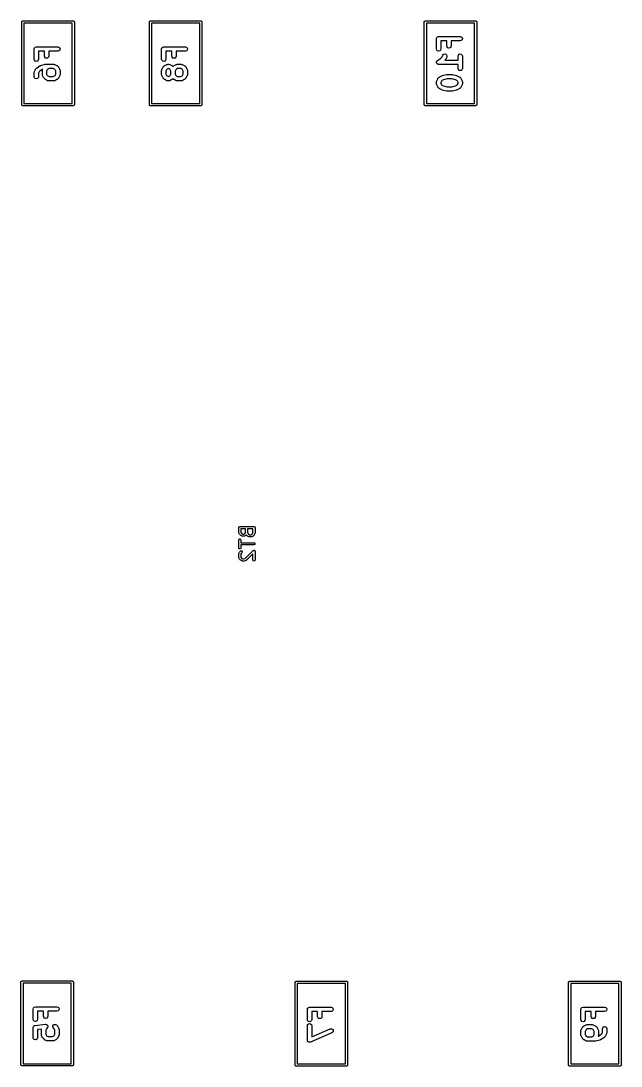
# Model space of a CAD drawing. Extents: x 0.55 to 3.98, y 0.07 to 2.99.
# Drawn here: x 0.545 to 2.213, y 0.082 to 2.988 of the extents above; entities that cross this region are included whole.
import ezdxf

# ---------------------------------------------------------------- set-up
doc = ezdxf.new("R2010")
doc.units = 0
doc.header["$MEASUREMENT"] = 0
doc.layers.add('BLACK', color=7, linetype='CONTINUOUS')

msp = doc.modelspace()

# ---------------------------------------------------------------- linework, layer by layer
at = {"layer": 'BLACK', "linetype": 'CONTINUOUS'}
for p, q in [((0.547756, 2.985), (0.547824, 2.98538)), ((0.547756, 2.755), (0.547756, 2.985)), ((0.547801, 2.98551), (0.547866, 2.98563)), ((0.547824, 2.98538), (0.547801, 2.98551)), ((0.547866, 2.98563), (0.547934, 2.98601)), ((0.547934, 2.98601), (0.548427, 2.9866)), ((0.548427, 2.9866), (0.548811, 2.98726)), ((0.548811, 2.98726), (0.549061, 2.98735)), ((0.549061, 2.98735), (0.549232, 2.98756)), ((0.549232, 2.98756), (0.549988, 2.98769)), ((0.549988, 2.98769), (0.550709, 2.98795)), ((0.550709, 2.98795), (0.690709, 2.98795)), ((0.553661, 2.98205), (0.553661, 2.75795)), ((0.687756, 2.98205), (0.553661, 2.98205)), ((0.687756, 2.75795), (0.687756, 2.98205)), ((0.690709, 2.98795), (0.691092, 2.98789)), ((0.691092, 2.98789), (0.691221, 2.98791)), ((0.691221, 2.98791), (0.691335, 2.98784)), ((0.691335, 2.98784), (0.691719, 2.98777)), ((0.691719, 2.98777), (0.692306, 2.98728)), ((0.692306, 2.98728), (0.692971, 2.9869)), ((0.692971, 2.9869), (0.693062, 2.98665)), ((0.693062, 2.98665), (0.693266, 2.98648)), ((0.693266, 2.98648), (0.693399, 2.98572)), ((0.693399, 2.98572), (0.693661, 2.985)), ((0.693661, 2.985), (0.693661, 2.755)), ((0.902087, 2.985), (0.902154, 2.98538)), ((0.902087, 2.755), (0.902087, 2.985)), ((0.902131, 2.98551), (0.902197, 2.98563)), ((0.902154, 2.98538), (0.902131, 2.98551)), ((0.902197, 2.98563), (0.902265, 2.98601)), ((0.902265, 2.98601), (0.902758, 2.9866)), ((0.902758, 2.9866), (0.903141, 2.98726)), ((0.903141, 2.98726), (0.903392, 2.98735)), ((0.903392, 2.98735), (0.903563, 2.98756)), ((0.903563, 2.98756), (0.904319, 2.98769)), ((0.904319, 2.98769), (0.905039, 2.98795)), ((0.905039, 2.98795), (1.04504, 2.98795)), ((0.907992, 2.98205), (0.907992, 2.75795)), ((1.04209, 2.98205), (0.907992, 2.98205)), ((1.04209, 2.75795), (1.04209, 2.98205)), ((1.04504, 2.98795), (1.04542, 2.98789)), ((1.04542, 2.98789), (1.04555, 2.98791)), ((1.04555, 2.98791), (1.04567, 2.98784)), ((1.04567, 2.98784), (1.04605, 2.98777)), ((1.04605, 2.98777), (1.04664, 2.98728)), ((1.04664, 2.98728), (1.0473, 2.9869)), ((1.0473, 2.9869), (1.04739, 2.98665)), ((1.04739, 2.98665), (1.0476, 2.98648)), ((1.0476, 2.98648), (1.04773, 2.98572)), ((1.04773, 2.98572), (1.04799, 2.985)), ((1.04799, 2.985), (1.04799, 2.755)), ((1.66587, 2.985), (1.66593, 2.98538)), ((1.66587, 2.755), (1.66587, 2.985)), ((1.66591, 2.98551), (1.66598, 2.98563)), ((1.66593, 2.98538), (1.66591, 2.98551)), ((1.66598, 2.98563), (1.66604, 2.98601)), ((1.66604, 2.98601), (1.66654, 2.9866)), ((1.66654, 2.9866), (1.66692, 2.98726)), ((1.66692, 2.98726), (1.66717, 2.98735)), ((1.66717, 2.98735), (1.66734, 2.98756)), ((1.66734, 2.98756), (1.6681, 2.98769)), ((1.6681, 2.98769), (1.66882, 2.98795)), ((1.66882, 2.98795), (1.80882, 2.98795)), ((1.67177, 2.98205), (1.67177, 2.75795)), ((1.80587, 2.98205), (1.67177, 2.98205)), ((1.80587, 2.75795), (1.80587, 2.98205)), ((1.80882, 2.98795), (1.8092, 2.98789)), ((1.8092, 2.98789), (1.80933, 2.98791)), ((1.80933, 2.98791), (1.80945, 2.98784)), ((1.80945, 2.98784), (1.80983, 2.98777)), ((1.80983, 2.98777), (1.81042, 2.98728)), ((1.81042, 2.98728), (1.81108, 2.9869)), ((1.81108, 2.9869), (1.81117, 2.98665)), ((1.81117, 2.98665), (1.81138, 2.98648)), ((1.81138, 2.98648), (1.81151, 2.98572)), ((1.81151, 2.98572), (1.81177, 2.985)), ((1.81177, 2.985), (1.81177, 2.755)), ((1.69996, 2.93857), (1.70077, 2.94157)), ((1.69996, 2.91), (1.69996, 2.93857)), ((1.70077, 2.94157), (1.70296, 2.94377)), ((1.70296, 2.94377), (1.70596, 2.94457)), ((1.70596, 2.94457), (1.76596, 2.94457)), ((1.76596, 2.94457), (1.76896, 2.94377)), ((1.76896, 2.94377), (1.77116, 2.94157)), ((1.77116, 2.93557), (1.76896, 2.93338)), ((1.77116, 2.94157), (1.77196, 2.93857)), ((1.77196, 2.93857), (1.77116, 2.93557)), ((0.581851, 2.91), (0.582655, 2.913)), ((0.581851, 2.88143), (0.581851, 2.91)), ((0.582655, 2.913), (0.584851, 2.9152)), ((0.584851, 2.9152), (0.587851, 2.916)), ((0.587851, 2.916), (0.647851, 2.916)), ((0.647851, 2.916), (0.650851, 2.9152)), ((0.650851, 2.9152), (0.653048, 2.913)), ((0.653048, 2.907), (0.650851, 2.9048)), ((0.653048, 2.913), (0.653851, 2.91)), ((0.653851, 2.91), (0.653048, 2.907)), ((0.936182, 2.91), (0.936986, 2.913)), ((0.936182, 2.88143), (0.936182, 2.91)), ((0.936986, 2.913), (0.939182, 2.9152)), ((0.939182, 2.9152), (0.942182, 2.916)), ((0.942182, 2.916), (1.00218, 2.916)), ((1.00218, 2.916), (1.00518, 2.9152)), ((1.00518, 2.9152), (1.00738, 2.913)), ((1.00738, 2.907), (1.00518, 2.9048)), ((1.00738, 2.913), (1.00818, 2.91)), ((1.00818, 2.91), (1.00738, 2.907)), ((1.70077, 2.907), (1.69996, 2.91)), ((1.70296, 2.9048), (1.70077, 2.907)), ((1.71116, 2.907), (1.70896, 2.9048)), ((1.71196, 2.91), (1.71116, 2.907)), ((1.72853, 2.93257), (1.71196, 2.93257)), ((1.71196, 2.93257), (1.71196, 2.91)), ((1.72853, 2.91857), (1.72853, 2.93257)), ((1.72934, 2.91557), (1.72853, 2.91857)), ((1.73153, 2.91338), (1.72934, 2.91557)), ((1.73453, 2.91257), (1.73153, 2.91338)), ((1.73753, 2.91338), (1.73453, 2.91257)), ((1.73973, 2.91557), (1.73753, 2.91338)), ((1.74053, 2.91857), (1.73973, 2.91557)), ((1.76596, 2.93257), (1.74053, 2.93257)), ((1.74053, 2.93257), (1.74053, 2.91857)), ((1.76896, 2.93338), (1.76596, 2.93257)), ((0.582655, 2.87843), (0.581851, 2.88143)), ((0.584851, 2.87623), (0.582655, 2.87843)), ((0.593048, 2.87843), (0.590851, 2.87623)), ((0.593851, 2.88143), (0.593048, 2.87843)), ((0.610423, 2.904), (0.593851, 2.904)), ((0.593851, 2.904), (0.593851, 2.88143)), ((0.610423, 2.89), (0.610423, 2.904)), ((0.611227, 2.887), (0.610423, 2.89)), ((0.613423, 2.8848), (0.611227, 2.887)), ((0.616423, 2.884), (0.613423, 2.8848)), ((0.619423, 2.8848), (0.616423, 2.884)), ((0.621619, 2.887), (0.619423, 2.8848)), ((0.622423, 2.89), (0.621619, 2.887)), ((0.647851, 2.904), (0.622423, 2.904)), ((0.622423, 2.904), (0.622423, 2.89)), ((0.650851, 2.9048), (0.647851, 2.904)), ((0.936986, 2.87843), (0.936182, 2.88143)), ((0.939182, 2.87623), (0.936986, 2.87843)), ((0.947378, 2.87843), (0.945182, 2.87623)), ((0.948182, 2.88143), (0.947378, 2.87843)), ((0.964754, 2.904), (0.948182, 2.904)), ((0.948182, 2.904), (0.948182, 2.88143)), ((0.964754, 2.89), (0.964754, 2.904)), ((0.965557, 2.887), (0.964754, 2.89)), ((0.967754, 2.8848), (0.965557, 2.887)), ((0.970754, 2.884), (0.967754, 2.8848)), ((0.973754, 2.8848), (0.970754, 2.884)), ((0.97595, 2.887), (0.973754, 2.8848)), ((0.976754, 2.89), (0.97595, 2.887)), ((1.00218, 2.904), (0.976754, 2.904)), ((0.976754, 2.904), (0.976754, 2.89)), ((1.00518, 2.9048), (1.00218, 2.904)), ((1.70173, 2.87682), (1.70263, 2.87785)), ((1.70263, 2.87785), (1.71071, 2.88323)), ((1.70596, 2.904), (1.70296, 2.9048)), ((1.70896, 2.9048), (1.70596, 2.904)), ((1.71071, 2.88323), (1.71532, 2.88784)), ((1.71532, 2.88784), (1.71774, 2.89268)), ((1.71774, 2.89268), (1.7198, 2.89501)), ((1.7198, 2.89501), (1.72275, 2.89599)), ((1.72275, 2.89599), (1.72579, 2.89537)), ((1.72449, 2.88004), (1.7233, 2.87886)), ((1.7233, 2.87886), (1.75996, 2.87886)), ((1.72497, 2.88088), (1.72449, 2.88004)), ((1.72561, 2.8816), (1.72497, 2.88088)), ((1.72847, 2.88732), (1.72561, 2.8816)), ((1.72579, 2.89537), (1.72811, 2.89331)), ((1.72811, 2.89331), (1.72909, 2.89036)), ((1.72909, 2.89036), (1.72847, 2.88732)), ((1.75996, 2.89), (1.76077, 2.893)), ((1.75996, 2.87886), (1.75996, 2.89)), ((1.76077, 2.893), (1.76296, 2.8952)), ((1.76296, 2.8952), (1.76596, 2.896)), ((1.76596, 2.896), (1.76896, 2.8952)), ((1.76896, 2.8952), (1.77116, 2.893)), ((1.77116, 2.893), (1.77196, 2.89)), ((1.77196, 2.89), (1.77196, 2.85571)), ((0.582485, 2.84697), (0.585342, 2.85268)), ((0.587851, 2.87543), (0.584851, 2.87623)), ((0.585342, 2.85268), (0.585983, 2.85341)), ((0.585983, 2.85341), (0.586466, 2.85424)), ((0.586466, 2.85424), (0.589323, 2.8571)), ((0.590851, 2.87623), (0.587851, 2.87543)), ((0.589323, 2.8571), (0.589842, 2.8574)), ((0.589842, 2.8574), (0.590238, 2.85785)), ((0.590238, 2.85785), (0.598809, 2.86356)), ((0.597388, 2.84819), (0.59564, 2.84645)), ((0.604601, 2.853), (0.597388, 2.84819)), ((0.598809, 2.86356), (0.599783, 2.86389)), ((0.599783, 2.86389), (0.600682, 2.86439)), ((0.600682, 2.86439), (0.612111, 2.86725)), ((0.605631, 2.85326), (0.604601, 2.853)), ((0.604709, 2.85), (0.605066, 2.85133)), ((0.604709, 2.83857), (0.604709, 2.85)), ((0.605066, 2.85133), (0.605342, 2.85268)), ((0.605342, 2.85268), (0.605631, 2.85326)), ((0.612111, 2.86725), (0.612851, 2.86724)), ((0.612851, 2.86724), (0.613566, 2.86743)), ((0.613566, 2.86743), (0.636423, 2.86743)), ((0.618497, 2.85216), (0.616709, 2.84858)), ((0.616709, 2.84858), (0.616709, 2.83999)), ((0.619977, 2.85364), (0.618497, 2.85216)), ((0.623554, 2.85543), (0.619977, 2.85364)), ((0.635006, 2.85543), (0.623554, 2.85543)), ((0.638583, 2.85364), (0.635006, 2.85543)), ((0.636423, 2.86743), (0.637755, 2.86707)), ((0.637755, 2.86707), (0.639106, 2.8668)), ((0.640063, 2.85216), (0.638583, 2.85364)), ((0.639106, 2.8668), (0.64482, 2.86394)), ((0.641851, 2.84858), (0.640063, 2.85216)), ((0.641851, 2.83999), (0.641851, 2.84858)), ((0.64482, 2.86394), (0.645543, 2.8633)), ((0.645543, 2.8633), (0.64638, 2.86281)), ((0.64638, 2.86281), (0.649237, 2.85996)), ((0.649237, 2.85996), (0.64972, 2.85912)), ((0.64972, 2.85912), (0.650361, 2.8584)), ((0.650361, 2.8584), (0.653218, 2.85268)), ((0.653218, 2.85268), (0.653495, 2.85133)), ((0.653495, 2.85133), (0.653851, 2.85)), ((0.653851, 2.85), (0.653851, 2.83857)), ((0.936182, 2.85), (0.936539, 2.85133)), ((0.936182, 2.83857), (0.936182, 2.85)), ((0.936539, 2.85133), (0.936816, 2.85268)), ((0.936816, 2.85268), (0.939673, 2.8584)), ((0.942182, 2.87543), (0.939182, 2.87623)), ((0.939673, 2.8584), (0.940314, 2.85912)), ((0.940314, 2.85912), (0.940797, 2.85996)), ((0.940797, 2.85996), (0.943654, 2.86281)), ((0.945182, 2.87623), (0.942182, 2.87543)), ((0.943654, 2.86281), (0.944491, 2.8633)), ((0.944491, 2.8633), (0.945213, 2.86394)), ((0.945213, 2.86394), (0.950928, 2.8668)), ((0.949971, 2.85216), (0.948182, 2.84858)), ((0.948182, 2.84858), (0.948182, 2.83999)), ((0.951451, 2.85364), (0.949971, 2.85216)), ((0.950928, 2.8668), (0.952279, 2.86707)), ((0.955027, 2.85543), (0.951451, 2.85364)), ((0.952279, 2.86707), (0.953611, 2.86743)), ((0.953611, 2.86743), (0.956468, 2.86743)), ((0.955051, 2.85543), (0.955027, 2.85543)), ((0.958628, 2.85364), (0.955051, 2.85543)), ((0.956468, 2.86743), (0.9578, 2.86707)), ((0.9578, 2.86707), (0.959151, 2.8668)), ((0.960108, 2.85216), (0.958628, 2.85364)), ((0.959151, 2.8668), (0.964865, 2.86394)), ((0.961896, 2.84858), (0.960108, 2.85216)), ((0.961896, 2.83999), (0.961896, 2.84858)), ((0.964865, 2.86394), (0.965588, 2.8633)), ((0.965588, 2.8633), (0.966425, 2.86281)), ((0.966425, 2.86281), (0.967896, 2.86134)), ((0.967896, 2.86134), (0.969368, 2.86281)), ((0.969368, 2.86281), (0.970205, 2.8633)), ((0.970205, 2.8633), (0.970928, 2.86394)), ((0.970928, 2.86394), (0.976642, 2.8668)), ((0.975685, 2.85216), (0.973896, 2.84858)), ((0.973896, 2.84858), (0.973896, 2.83999)), ((0.977165, 2.85364), (0.975685, 2.85216)), ((0.976642, 2.8668), (0.977993, 2.86707)), ((0.980741, 2.85543), (0.977165, 2.85364)), ((0.977993, 2.86707), (0.979325, 2.86743)), ((0.979325, 2.86743), (0.990754, 2.86743)), ((0.989337, 2.85543), (0.980741, 2.85543)), ((0.992914, 2.85364), (0.989337, 2.85543)), ((0.990754, 2.86743), (0.992086, 2.86707)), ((0.992086, 2.86707), (0.993437, 2.8668)), ((0.994394, 2.85216), (0.992914, 2.85364)), ((0.993437, 2.8668), (0.999151, 2.86394)), ((0.996182, 2.84858), (0.994394, 2.85216)), ((0.996182, 2.83999), (0.996182, 2.84858)), ((0.999151, 2.86394), (0.999874, 2.8633)), ((0.999874, 2.8633), (1.00071, 2.86281)), ((1.00071, 2.86281), (1.00357, 2.85996)), ((1.00357, 2.85996), (1.00405, 2.85912)), ((1.00405, 2.85912), (1.00469, 2.8584)), ((1.00469, 2.8584), (1.00755, 2.85268)), ((1.00755, 2.85268), (1.00783, 2.85133)), ((1.00783, 2.85133), (1.00818, 2.85)), ((1.00818, 2.85), (1.00818, 2.83857)), ((1.69996, 2.87286), (1.70032, 2.87418)), ((1.70001, 2.87267), (1.69996, 2.87286)), ((1.69997, 2.87247), (1.70001, 2.87267)), ((1.70041, 2.87118), (1.69997, 2.87247)), ((1.70032, 2.87418), (1.70058, 2.87552)), ((1.70077, 2.86986), (1.70041, 2.87118)), ((1.70058, 2.87552), (1.70071, 2.87567)), ((1.70071, 2.87567), (1.70077, 2.87586)), ((1.70077, 2.87586), (1.70173, 2.87682)), ((1.70091, 2.86972), (1.70077, 2.86986)), ((1.70097, 2.86953), (1.70091, 2.86972)), ((1.702, 2.86863), (1.70097, 2.86953)), ((1.70296, 2.86766), (1.702, 2.86863)), ((1.70315, 2.86761), (1.70296, 2.86766)), ((1.7033, 2.86748), (1.70315, 2.86761)), ((1.70464, 2.86721), (1.7033, 2.86748)), ((1.70596, 2.86686), (1.70464, 2.86721)), ((1.75996, 2.86686), (1.70596, 2.86686)), ((1.75996, 2.85571), (1.75996, 2.86686)), ((1.76077, 2.85271), (1.75996, 2.85571)), ((1.76296, 2.85052), (1.76077, 2.85271)), ((1.76596, 2.84971), (1.76296, 2.85052)), ((1.76896, 2.85052), (1.76596, 2.84971)), ((1.77116, 2.85271), (1.76896, 2.85052)), ((1.77196, 2.85571), (1.77116, 2.85271)), ((0.581851, 2.84429), (0.582208, 2.84562)), ((0.581851, 2.83286), (0.581851, 2.84429)), ((0.582655, 2.82986), (0.581851, 2.83286)), ((0.582208, 2.84562), (0.582485, 2.84697)), ((0.584851, 2.82766), (0.582655, 2.82986)), ((0.587851, 2.82686), (0.584851, 2.82766)), ((0.590851, 2.82766), (0.587851, 2.82686)), ((0.593048, 2.82986), (0.590851, 2.82766)), ((0.593851, 2.83286), (0.593048, 2.82986)), ((0.59564, 2.84645), (0.593851, 2.84287)), ((0.593851, 2.84287), (0.593851, 2.83286)), ((0.605066, 2.83724), (0.604709, 2.83857)), ((0.605342, 2.83589), (0.605066, 2.83724)), ((0.608199, 2.83017), (0.605342, 2.83589)), ((0.60884, 2.82945), (0.608199, 2.83017)), ((0.609323, 2.82861), (0.60884, 2.82945)), ((0.61218, 2.82576), (0.609323, 2.82861)), ((0.613017, 2.82527), (0.61218, 2.82576)), ((0.61374, 2.82463), (0.613017, 2.82527)), ((0.619454, 2.82178), (0.61374, 2.82463)), ((0.616709, 2.83999), (0.618497, 2.83641)), ((0.618497, 2.83641), (0.619977, 2.83493)), ((0.620805, 2.8215), (0.619454, 2.82178)), ((0.619977, 2.83493), (0.623554, 2.83314)), ((0.622137, 2.82114), (0.620805, 2.8215)), ((0.636423, 2.82114), (0.622137, 2.82114)), ((0.623554, 2.83314), (0.635006, 2.83314)), ((0.635006, 2.83314), (0.638583, 2.83493)), ((0.637755, 2.8215), (0.636423, 2.82114)), ((0.639106, 2.82178), (0.637755, 2.8215)), ((0.638583, 2.83493), (0.640063, 2.83641)), ((0.64482, 2.82463), (0.639106, 2.82178)), ((0.640063, 2.83641), (0.641851, 2.83999)), ((0.645543, 2.82527), (0.64482, 2.82463)), ((0.64638, 2.82576), (0.645543, 2.82527)), ((0.649237, 2.82861), (0.64638, 2.82576)), ((0.64972, 2.82945), (0.649237, 2.82861)), ((0.650361, 2.83017), (0.64972, 2.82945)), ((0.653218, 2.83589), (0.650361, 2.83017)), ((0.653495, 2.83724), (0.653218, 2.83589)), ((0.653851, 2.83857), (0.653495, 2.83724)), ((0.936539, 2.83724), (0.936182, 2.83857)), ((0.936816, 2.83589), (0.936539, 2.83724)), ((0.939673, 2.83017), (0.936816, 2.83589)), ((0.940314, 2.82945), (0.939673, 2.83017)), ((0.940797, 2.82861), (0.940314, 2.82945)), ((0.943654, 2.82576), (0.940797, 2.82861)), ((0.944491, 2.82527), (0.943654, 2.82576)), ((0.945213, 2.82463), (0.944491, 2.82527)), ((0.950928, 2.82178), (0.945213, 2.82463)), ((0.948182, 2.83999), (0.949971, 2.83641)), ((0.949971, 2.83641), (0.951451, 2.83493)), ((0.952279, 2.8215), (0.950928, 2.82178)), ((0.951451, 2.83493), (0.955027, 2.83314)), ((0.953611, 2.82114), (0.952279, 2.8215)), ((0.956468, 2.82114), (0.953611, 2.82114)), ((0.955027, 2.83314), (0.955051, 2.83314)), ((0.955051, 2.83314), (0.958628, 2.83493)), ((0.9578, 2.8215), (0.956468, 2.82114)), ((0.959151, 2.82178), (0.9578, 2.8215)), ((0.958628, 2.83493), (0.960108, 2.83641)), ((0.964865, 2.82463), (0.959151, 2.82178)), ((0.960108, 2.83641), (0.961896, 2.83999)), ((0.965588, 2.82527), (0.964865, 2.82463)), ((0.966425, 2.82576), (0.965588, 2.82527)), ((0.967896, 2.82723), (0.966425, 2.82576)), ((0.969368, 2.82576), (0.967896, 2.82723)), ((0.970205, 2.82527), (0.969368, 2.82576)), ((0.970928, 2.82463), (0.970205, 2.82527)), ((0.976642, 2.82178), (0.970928, 2.82463)), ((0.973896, 2.83999), (0.975685, 2.83641)), ((0.975685, 2.83641), (0.977165, 2.83493)), ((0.977993, 2.8215), (0.976642, 2.82178)), ((0.977165, 2.83493), (0.980741, 2.83314)), ((0.979325, 2.82114), (0.977993, 2.8215)), ((0.990754, 2.82114), (0.979325, 2.82114)), ((0.980741, 2.83314), (0.989337, 2.83314)), ((0.989337, 2.83314), (0.992914, 2.83493)), ((0.992086, 2.8215), (0.990754, 2.82114)), ((0.993437, 2.82178), (0.992086, 2.8215)), ((0.992914, 2.83493), (0.994394, 2.83641)), ((0.999151, 2.82463), (0.993437, 2.82178)), ((0.994394, 2.83641), (0.996182, 2.83999)), ((0.999874, 2.82527), (0.999151, 2.82463)), ((1.00071, 2.82576), (0.999874, 2.82527)), ((1.00357, 2.82861), (1.00071, 2.82576)), ((1.00405, 2.82945), (1.00357, 2.82861)), ((1.00469, 2.83017), (1.00405, 2.82945)), ((1.00755, 2.83589), (1.00469, 2.83017)), ((1.00783, 2.83724), (1.00755, 2.83589)), ((1.00818, 2.83857), (1.00783, 2.83724)), ((1.69996, 2.81857), (1.70032, 2.8199)), ((1.70032, 2.8199), (1.7006, 2.82125)), ((1.7006, 2.82125), (1.70345, 2.82697)), ((1.70345, 2.82697), (1.70409, 2.82769)), ((1.70409, 2.82769), (1.70458, 2.82853)), ((1.70458, 2.82853), (1.70743, 2.83139)), ((1.70743, 2.83139), (1.70827, 2.83187)), ((1.70827, 2.83187), (1.70899, 2.83251)), ((1.70899, 2.83251), (1.71471, 2.83537)), ((1.71375, 2.82073), (1.71196, 2.81716)), ((1.71523, 2.82221), (1.71375, 2.82073)), ((1.71471, 2.83537), (1.71536, 2.8355)), ((1.71948, 2.82434), (1.71523, 2.82221)), ((1.71536, 2.8355), (1.71594, 2.83582)), ((1.71594, 2.83582), (1.72736, 2.83868)), ((1.72956, 2.82686), (1.71948, 2.82434)), ((1.72736, 2.83868), (1.7281, 2.83867)), ((1.7281, 2.83867), (1.72882, 2.83886)), ((1.72882, 2.83886), (1.7431, 2.83886)), ((1.74237, 2.82686), (1.72956, 2.82686)), ((1.75244, 2.82434), (1.74237, 2.82686)), ((1.7431, 2.83886), (1.74382, 2.83867)), ((1.74382, 2.83867), (1.74456, 2.83868)), ((1.74456, 2.83868), (1.75599, 2.83582)), ((1.75669, 2.82221), (1.75244, 2.82434)), ((1.75599, 2.83582), (1.75657, 2.8355)), ((1.75657, 2.8355), (1.75722, 2.83537)), ((1.75817, 2.82073), (1.75669, 2.82221)), ((1.75722, 2.83537), (1.76293, 2.83251)), ((1.75996, 2.81716), (1.75817, 2.82073)), ((1.76293, 2.83251), (1.76365, 2.83187)), ((1.76365, 2.83187), (1.76449, 2.83139)), ((1.76449, 2.83139), (1.76735, 2.82853)), ((1.76735, 2.82853), (1.76783, 2.82769)), ((1.76783, 2.82769), (1.76847, 2.82697)), ((1.76847, 2.82697), (1.77133, 2.82125)), ((1.77133, 2.82125), (1.7716, 2.8199)), ((1.7716, 2.8199), (1.77196, 2.81857)), ((1.69996, 2.81286), (1.69996, 2.81857)), ((1.70032, 2.81153), (1.69996, 2.81286)), ((1.7006, 2.81017), (1.70032, 2.81153)), ((1.70345, 2.80446), (1.7006, 2.81017)), ((1.70409, 2.80374), (1.70345, 2.80446)), ((1.70458, 2.8029), (1.70409, 2.80374)), ((1.70743, 2.80004), (1.70458, 2.8029)), ((1.70827, 2.79956), (1.70743, 2.80004)), ((1.70899, 2.79892), (1.70827, 2.79956)), ((1.71471, 2.79606), (1.70899, 2.79892)), ((1.71196, 2.81716), (1.71196, 2.81427)), ((1.71196, 2.81427), (1.71375, 2.8107)), ((1.71375, 2.8107), (1.71523, 2.80922)), ((1.71536, 2.79593), (1.71471, 2.79606)), ((1.71523, 2.80922), (1.71948, 2.80709)), ((1.71594, 2.79561), (1.71536, 2.79593)), ((1.72736, 2.79275), (1.71594, 2.79561)), ((1.71948, 2.80709), (1.72956, 2.80457)), ((1.7281, 2.79276), (1.72736, 2.79275)), ((1.72882, 2.79257), (1.7281, 2.79276)), ((1.7431, 2.79257), (1.72882, 2.79257)), ((1.72956, 2.80457), (1.74237, 2.80457)), ((1.74237, 2.80457), (1.75244, 2.80709)), ((1.74382, 2.79276), (1.7431, 2.79257)), ((1.74456, 2.79275), (1.74382, 2.79276)), ((1.75599, 2.79561), (1.74456, 2.79275)), ((1.75244, 2.80709), (1.75669, 2.80922)), ((1.75657, 2.79593), (1.75599, 2.79561)), ((1.75722, 2.79606), (1.75657, 2.79593)), ((1.75669, 2.80922), (1.75817, 2.8107)), ((1.76293, 2.79892), (1.75722, 2.79606)), ((1.75817, 2.8107), (1.75996, 2.81427)), ((1.75996, 2.81427), (1.75996, 2.81716)), ((1.76365, 2.79956), (1.76293, 2.79892)), ((1.76449, 2.80004), (1.76365, 2.79956)), ((1.76735, 2.8029), (1.76449, 2.80004)), ((1.76783, 2.80374), (1.76735, 2.8029)), ((1.76847, 2.80446), (1.76783, 2.80374)), ((1.77133, 2.81017), (1.76847, 2.80446)), ((1.7716, 2.81153), (1.77133, 2.81017)), ((1.77196, 2.81286), (1.7716, 2.81153)), ((1.77196, 2.81857), (1.77196, 2.81286)), ((0.548018, 2.75428), (0.547756, 2.755)), ((0.548151, 2.75352), (0.548018, 2.75428)), ((0.548356, 2.75335), (0.548151, 2.75352)), ((0.548447, 2.7531), (0.548356, 2.75335)), ((0.549111, 2.75272), (0.548447, 2.7531)), ((0.549699, 2.75223), (0.549111, 2.75272)), ((0.550082, 2.75216), (0.549699, 2.75223)), ((0.550196, 2.75209), (0.550082, 2.75216)), ((0.550325, 2.75211), (0.550196, 2.75209)), ((0.550709, 2.75205), (0.550325, 2.75211)), ((0.690709, 2.75205), (0.550709, 2.75205)), ((0.553661, 2.75795), (0.687756, 2.75795)), ((0.691429, 2.75231), (0.690709, 2.75205)), ((0.692185, 2.75244), (0.691429, 2.75231)), ((0.692356, 2.75265), (0.692185, 2.75244)), ((0.692607, 2.75274), (0.692356, 2.75265)), ((0.69299, 2.7534), (0.692607, 2.75274)), ((0.693483, 2.75399), (0.69299, 2.7534)), ((0.693551, 2.75437), (0.693483, 2.75399)), ((0.693617, 2.75449), (0.693551, 2.75437)), ((0.693661, 2.755), (0.693594, 2.75462)), ((0.693594, 2.75462), (0.693617, 2.75449)), ((0.902349, 2.75428), (0.902087, 2.755)), ((0.902482, 2.75352), (0.902349, 2.75428)), ((0.902686, 2.75335), (0.902482, 2.75352)), ((0.902777, 2.7531), (0.902686, 2.75335)), ((0.903442, 2.75272), (0.902777, 2.7531)), ((0.904029, 2.75223), (0.903442, 2.75272)), ((0.904413, 2.75216), (0.904029, 2.75223)), ((0.904527, 2.75209), (0.904413, 2.75216)), ((0.904656, 2.75211), (0.904527, 2.75209)), ((0.905039, 2.75205), (0.904656, 2.75211)), ((1.04504, 2.75205), (0.905039, 2.75205)), ((0.907992, 2.75795), (1.04209, 2.75795)), ((1.04576, 2.75231), (1.04504, 2.75205)), ((1.04652, 2.75244), (1.04576, 2.75231)), ((1.04669, 2.75265), (1.04652, 2.75244)), ((1.04694, 2.75274), (1.04669, 2.75265)), ((1.04732, 2.7534), (1.04694, 2.75274)), ((1.04781, 2.75399), (1.04732, 2.7534)), ((1.04788, 2.75437), (1.04781, 2.75399)), ((1.04795, 2.75449), (1.04788, 2.75437)), ((1.04799, 2.755), (1.04792, 2.75462)), ((1.04792, 2.75462), (1.04795, 2.75449)), ((1.66613, 2.75428), (1.66587, 2.755)), ((1.66626, 2.75352), (1.66613, 2.75428)), ((1.66647, 2.75335), (1.66626, 2.75352)), ((1.66656, 2.7531), (1.66647, 2.75335)), ((1.66722, 2.75272), (1.66656, 2.7531)), ((1.66781, 2.75223), (1.66722, 2.75272)), ((1.66819, 2.75216), (1.66781, 2.75223)), ((1.66831, 2.75209), (1.66819, 2.75216)), ((1.66844, 2.75211), (1.66831, 2.75209)), ((1.66882, 2.75205), (1.66844, 2.75211)), ((1.80882, 2.75205), (1.66882, 2.75205)), ((1.67177, 2.75795), (1.80587, 2.75795)), ((1.80954, 2.75231), (1.80882, 2.75205)), ((1.8103, 2.75244), (1.80954, 2.75231)), ((1.81047, 2.75265), (1.8103, 2.75244)), ((1.81072, 2.75274), (1.81047, 2.75265)), ((1.8111, 2.7534), (1.81072, 2.75274)), ((1.81159, 2.75399), (1.8111, 2.7534)), ((1.81166, 2.75437), (1.81159, 2.75399)), ((1.81173, 2.75449), (1.81166, 2.75437)), ((1.81177, 2.755), (1.8117, 2.75462)), ((1.8117, 2.75462), (1.81173, 2.75449)), ((1.15049, 1.57906), (1.15056, 1.57944)), ((1.15049, 1.56593), (1.15049, 1.57906)), ((1.15053, 1.57957), (1.1506, 1.57968)), ((1.15056, 1.57944), (1.15053, 1.57957)), ((1.1506, 1.57968), (1.15067, 1.58007)), ((1.15067, 1.58007), (1.15116, 1.58065)), ((1.15116, 1.58065), (1.15154, 1.58132)), ((1.15154, 1.58132), (1.15179, 1.58141)), ((1.15179, 1.58141), (1.15196, 1.58161)), ((1.15196, 1.58161), (1.15272, 1.58175)), ((1.15272, 1.58175), (1.15344, 1.58201)), ((1.15344, 1.58201), (1.19281, 1.58201)), ((1.15639, 1.5761), (1.15639, 1.56663)), ((1.16924, 1.5761), (1.15639, 1.5761)), ((1.16924, 1.56663), (1.16924, 1.5761)), ((1.17514, 1.5761), (1.17514, 1.56641)), ((1.18986, 1.5761), (1.17514, 1.5761)), ((1.18986, 1.56476), (1.18986, 1.5761)), ((1.19281, 1.58201), (1.19319, 1.58194)), ((1.19319, 1.58194), (1.19332, 1.58196)), ((1.19332, 1.58196), (1.19344, 1.5819)), ((1.19344, 1.5819), (1.19382, 1.58183)), ((1.19382, 1.58183), (1.19441, 1.58134)), ((1.19441, 1.58134), (1.19507, 1.58095)), ((1.19507, 1.58095), (1.19516, 1.5807)), ((1.19516, 1.5807), (1.19537, 1.58053)), ((1.19537, 1.58053), (1.1955, 1.57978)), ((1.1955, 1.57978), (1.19576, 1.57906)), ((1.19576, 1.57906), (1.19576, 1.56406)), ((1.15055, 1.56577), (1.15049, 1.56593)), ((1.15049, 1.54531), (1.15067, 1.54632)), ((1.15049, 1.52281), (1.15049, 1.54531)), ((1.15051, 1.5656), (1.15055, 1.56577)), ((1.1508, 1.56461), (1.15051, 1.5656)), ((1.15067, 1.54632), (1.15196, 1.54787)), ((1.15267, 1.56086), (1.1508, 1.56461)), ((1.15196, 1.54787), (1.15395, 1.54822)), ((1.15272, 1.56082), (1.15267, 1.56086)), ((1.15323, 1.5601), (1.15272, 1.56082)), ((1.1551, 1.55822), (1.15323, 1.5601)), ((1.15395, 1.54822), (1.1557, 1.54721)), ((1.15516, 1.55819), (1.1551, 1.55822)), ((1.15587, 1.55767), (1.15516, 1.55819)), ((1.1557, 1.54721), (1.15639, 1.54531)), ((1.15962, 1.55579), (1.15587, 1.55767)), ((1.15639, 1.56663), (1.15774, 1.56393)), ((1.15639, 1.54531), (1.15639, 1.53702)), ((1.15774, 1.56393), (1.15894, 1.56274)), ((1.15894, 1.56274), (1.16164, 1.56139)), ((1.15979, 1.55577), (1.15962, 1.55579)), ((1.15993, 1.55566), (1.15979, 1.55577)), ((1.16094, 1.55548), (1.15993, 1.55566)), ((1.16469, 1.55548), (1.16094, 1.55548)), ((1.16164, 1.56139), (1.16399, 1.56139)), ((1.16399, 1.56139), (1.16669, 1.56274)), ((1.16485, 1.55554), (1.16469, 1.55548)), ((1.16503, 1.5555), (1.16485, 1.55554)), ((1.16601, 1.55579), (1.16503, 1.5555)), ((1.16976, 1.55767), (1.16601, 1.55579)), ((1.16669, 1.56274), (1.16789, 1.56393)), ((1.16789, 1.56393), (1.16924, 1.56663)), ((1.1698, 1.55772), (1.16976, 1.55767)), ((1.17053, 1.55822), (1.1698, 1.55772)), ((1.17138, 1.55908), (1.17053, 1.55822)), ((1.17139, 1.55906), (1.17138, 1.55908)), ((1.17197, 1.55822), (1.17139, 1.55906)), ((1.17385, 1.55635), (1.17197, 1.55822)), ((1.17391, 1.55632), (1.17385, 1.55635)), ((1.17462, 1.55579), (1.17391, 1.55632)), ((1.17837, 1.55392), (1.17462, 1.55579)), ((1.17514, 1.56641), (1.17664, 1.5619)), ((1.17664, 1.5619), (1.17769, 1.56086)), ((1.17769, 1.56086), (1.18038, 1.55951)), ((1.17854, 1.5539), (1.17837, 1.55392)), ((1.17868, 1.55379), (1.17854, 1.5539)), ((1.17969, 1.55361), (1.17868, 1.55379)), ((1.18531, 1.55361), (1.17969, 1.55361)), ((1.18038, 1.55951), (1.18461, 1.55951)), ((1.18461, 1.55951), (1.18731, 1.56086)), ((1.18548, 1.55367), (1.18531, 1.55361)), ((1.18565, 1.55363), (1.18548, 1.55367)), ((1.18663, 1.55392), (1.18565, 1.55363)), ((1.19038, 1.55579), (1.18663, 1.55392)), ((1.18731, 1.56086), (1.18851, 1.56206)), ((1.18851, 1.56206), (1.18986, 1.56476)), ((1.19043, 1.55584), (1.19038, 1.55579)), ((1.19115, 1.55635), (1.19043, 1.55584)), ((1.19302, 1.55822), (1.19115, 1.55635)), ((1.19305, 1.55828), (1.19302, 1.55822)), ((1.19358, 1.55899), (1.19305, 1.55828)), ((1.19545, 1.56274), (1.19358, 1.55899)), ((1.19547, 1.56291), (1.19545, 1.56274)), ((1.19558, 1.56305), (1.19547, 1.56291)), ((1.19576, 1.56406), (1.19558, 1.56305)), ((1.15118, 1.52092), (1.15049, 1.52281)), ((1.15293, 1.51991), (1.15118, 1.52092)), ((1.15267, 1.51101), (1.1532, 1.51172)), ((1.15492, 1.52026), (1.15293, 1.51991)), ((1.1532, 1.51172), (1.15323, 1.51178)), ((1.15323, 1.51178), (1.1551, 1.51365)), ((1.15621, 1.5218), (1.15492, 1.52026)), ((1.1551, 1.51365), (1.15594, 1.51424)), ((1.15594, 1.51424), (1.15795, 1.51442)), ((1.15639, 1.52281), (1.15621, 1.5218)), ((1.15639, 1.53702), (1.19281, 1.53702)), ((1.19281, 1.53111), (1.15639, 1.53111)), ((1.15639, 1.53111), (1.15639, 1.52281)), ((1.15795, 1.51442), (1.15961, 1.51326)), ((1.16013, 1.51131), (1.15928, 1.50948)), ((1.15961, 1.51326), (1.16013, 1.51131)), ((1.16872, 1.49352), (1.19072, 1.51553)), ((1.19072, 1.51553), (1.19125, 1.5159)), ((1.19125, 1.5159), (1.19133, 1.516)), ((1.19133, 1.516), (1.19141, 1.51601)), ((1.19141, 1.51601), (1.19156, 1.51612)), ((1.19156, 1.51612), (1.19245, 1.51619)), ((1.19245, 1.51619), (1.19332, 1.51635)), ((1.19281, 1.53702), (1.19382, 1.53684)), ((1.19471, 1.5318), (1.19281, 1.53111)), ((1.19332, 1.51635), (1.19344, 1.51628)), ((1.19344, 1.51628), (1.19357, 1.51629)), ((1.19357, 1.51629), (1.1943, 1.51578)), ((1.19382, 1.53684), (1.19537, 1.53554)), ((1.1943, 1.51578), (1.19507, 1.51534)), ((1.19572, 1.53355), (1.19471, 1.5318)), ((1.19507, 1.51534), (1.19512, 1.51521)), ((1.19512, 1.51521), (1.19523, 1.51513)), ((1.19523, 1.51513), (1.19546, 1.51428)), ((1.19537, 1.53554), (1.19572, 1.53355)), ((1.19546, 1.51428), (1.19576, 1.51344)), ((1.19576, 1.51344), (1.19576, 1.48907)), ((1.15049, 1.50594), (1.15067, 1.50695)), ((1.15049, 1.49657), (1.15049, 1.50594)), ((1.15055, 1.4964), (1.15049, 1.49657)), ((1.15051, 1.49623), (1.15055, 1.4964)), ((1.1508, 1.49525), (1.15051, 1.49623)), ((1.15067, 1.50695), (1.15078, 1.50709)), ((1.15078, 1.50709), (1.1508, 1.50726)), ((1.1508, 1.50726), (1.15267, 1.51101)), ((1.15267, 1.4915), (1.1508, 1.49525)), ((1.15272, 1.49145), (1.15267, 1.4915)), ((1.15323, 1.49073), (1.15272, 1.49145)), ((1.1551, 1.48886), (1.15323, 1.49073)), ((1.15516, 1.48883), (1.1551, 1.48886)), ((1.15587, 1.4883), (1.15516, 1.48883)), ((1.15962, 1.48643), (1.15587, 1.4883)), ((1.15774, 1.50794), (1.15639, 1.50524)), ((1.15639, 1.50524), (1.15639, 1.49726)), ((1.15639, 1.49726), (1.15774, 1.49457)), ((1.15928, 1.50948), (1.15774, 1.50794)), ((1.15774, 1.49457), (1.15894, 1.49337)), ((1.15894, 1.49337), (1.16164, 1.49202)), ((1.15979, 1.48641), (1.15962, 1.48643)), ((1.15993, 1.48629), (1.15979, 1.48641)), ((1.16094, 1.48612), (1.15993, 1.48629)), ((1.16469, 1.48612), (1.16094, 1.48612)), ((1.16164, 1.49202), (1.16421, 1.49202)), ((1.16421, 1.49202), (1.16872, 1.49352)), ((1.16475, 1.48614), (1.16469, 1.48612)), ((1.16562, 1.48627), (1.16475, 1.48614)), ((1.17125, 1.48814), (1.16562, 1.48627)), ((1.17139, 1.48825), (1.17125, 1.48814)), ((1.17156, 1.48827), (1.17139, 1.48825)), ((1.1724, 1.48886), (1.17156, 1.48827)), ((1.18986, 1.50631), (1.1724, 1.48886)), ((1.18986, 1.48907), (1.18986, 1.50631)), ((1.19055, 1.48717), (1.18986, 1.48907)), ((1.1923, 1.48616), (1.19055, 1.48717)), ((1.19429, 1.48651), (1.1923, 1.48616)), ((1.19558, 1.48806), (1.19429, 1.48651)), ((1.19576, 1.48907), (1.19558, 1.48806)), ((0.545157, 0.315787), (0.545225, 0.316171)), ((0.545157, 0.085787), (0.545157, 0.315787)), ((0.545202, 0.3163), (0.545268, 0.316414)), ((0.545225, 0.316171), (0.545202, 0.3163)), ((0.545268, 0.316414), (0.545336, 0.316797)), ((0.545336, 0.316797), (0.545829, 0.317385)), ((0.545829, 0.317385), (0.546212, 0.318049)), ((0.546212, 0.318049), (0.546463, 0.31814)), ((0.546463, 0.31814), (0.546634, 0.318345)), ((0.546634, 0.318345), (0.547389, 0.318478)), ((0.547389, 0.318478), (0.54811, 0.31874)), ((0.54811, 0.31874), (0.68811, 0.31874)), ((0.551063, 0.312835), (0.551063, 0.08874)), ((0.685157, 0.312835), (0.551063, 0.312835)), ((0.685157, 0.08874), (0.685157, 0.312835)), ((0.68811, 0.31874), (0.688494, 0.318673)), ((0.688494, 0.318673), (0.688623, 0.318695)), ((0.688623, 0.318695), (0.688737, 0.31863)), ((0.688737, 0.31863), (0.68912, 0.318562)), ((0.68912, 0.318562), (0.689708, 0.318069)), ((0.689708, 0.318069), (0.690372, 0.317685)), ((0.690372, 0.317685), (0.690463, 0.317435)), ((0.690463, 0.317435), (0.690667, 0.317264)), ((0.690667, 0.317264), (0.690801, 0.316508)), ((0.690801, 0.316508), (0.691063, 0.315787)), ((0.691063, 0.315787), (0.691063, 0.085787)), ((1.30705, 0.315), (1.30711, 0.315384)), ((1.30705, 0.085), (1.30705, 0.315)), ((1.30709, 0.315513), (1.30716, 0.315626)), ((1.30711, 0.315384), (1.30709, 0.315513)), ((1.30716, 0.315626), (1.30723, 0.31601)), ((1.30723, 0.31601), (1.30772, 0.316598)), ((1.30772, 0.316598), (1.3081, 0.317262)), ((1.3081, 0.317262), (1.30835, 0.317353)), ((1.30835, 0.317353), (1.30852, 0.317557)), ((1.30852, 0.317557), (1.30928, 0.31769)), ((1.30928, 0.31769), (1.31, 0.317953)), ((1.31, 0.317953), (1.45, 0.317953)), ((1.31295, 0.312047), (1.31295, 0.087953)), ((1.44705, 0.312047), (1.31295, 0.312047)), ((1.44705, 0.087953), (1.44705, 0.312047)), ((1.45, 0.317953), (1.45038, 0.317885)), ((1.45038, 0.317885), (1.45051, 0.317908)), ((1.45051, 0.317908), (1.45063, 0.317842)), ((1.45063, 0.317842), (1.45101, 0.317775)), ((1.45101, 0.317775), (1.4516, 0.317282)), ((1.4516, 0.317282), (1.45226, 0.316898)), ((1.45226, 0.316898), (1.45235, 0.316648)), ((1.45235, 0.316648), (1.45256, 0.316476)), ((1.45256, 0.316476), (1.45269, 0.315721)), ((1.45269, 0.315721), (1.45295, 0.315)), ((1.45295, 0.315), (1.45295, 0.085)), ((2.06705, 0.315), (2.06711, 0.315384)), ((2.06705, 0.085), (2.06705, 0.315)), ((2.06709, 0.315513), (2.06716, 0.315626)), ((2.06711, 0.315384), (2.06709, 0.315513)), ((2.06716, 0.315626), (2.06723, 0.31601)), ((2.06723, 0.31601), (2.06772, 0.316598)), ((2.06772, 0.316598), (2.0681, 0.317262)), ((2.0681, 0.317262), (2.06835, 0.317353)), ((2.06835, 0.317353), (2.06852, 0.317557)), ((2.06852, 0.317557), (2.06928, 0.31769)), ((2.06928, 0.31769), (2.07, 0.317953)), ((2.07, 0.317953), (2.21, 0.317953)), ((2.07295, 0.312047), (2.07295, 0.087953)), ((2.20705, 0.312047), (2.07295, 0.312047)), ((2.20705, 0.087953), (2.20705, 0.312047)), ((2.21, 0.317953), (2.21038, 0.317885)), ((2.21038, 0.317885), (2.21051, 0.317908)), ((2.21051, 0.317908), (2.21063, 0.317842)), ((2.21063, 0.317842), (2.21101, 0.317775)), ((2.21101, 0.317775), (2.2116, 0.317282)), ((2.2116, 0.317282), (2.21226, 0.316898)), ((2.21226, 0.316898), (2.21235, 0.316648)), ((2.21235, 0.316648), (2.21256, 0.316476)), ((2.21256, 0.316476), (2.21269, 0.315721)), ((2.21269, 0.315721), (2.21295, 0.315)), ((2.21295, 0.315), (2.21295, 0.085)), ((0.579253, 0.240787), (0.580057, 0.243787)), ((0.579253, 0.212216), (0.579253, 0.240787)), ((0.580057, 0.243787), (0.582253, 0.245984)), ((0.582253, 0.245984), (0.585253, 0.246787)), ((0.585253, 0.246787), (0.645253, 0.246787)), ((0.607824, 0.234787), (0.591253, 0.234787)), ((0.591253, 0.234787), (0.591253, 0.212216)), ((0.607824, 0.220787), (0.607824, 0.234787)), ((0.645253, 0.234787), (0.619824, 0.234787)), ((0.619824, 0.234787), (0.619824, 0.220787)), ((0.645253, 0.246787), (0.648253, 0.245984)), ((0.648253, 0.235591), (0.645253, 0.234787)), ((0.648253, 0.245984), (0.650449, 0.243787)), ((0.650449, 0.237787), (0.648253, 0.235591)), ((0.650449, 0.243787), (0.651253, 0.240787)), ((0.651253, 0.240787), (0.650449, 0.237787)), ((1.34114, 0.24), (1.34195, 0.243)), ((1.34114, 0.211429), (1.34114, 0.24)), ((1.34195, 0.243), (1.34414, 0.245196)), ((1.34414, 0.245196), (1.34714, 0.246)), ((1.34714, 0.246), (1.40714, 0.246)), ((1.36971, 0.234), (1.35314, 0.234)), ((1.35314, 0.234), (1.35314, 0.211429)), ((1.36971, 0.22), (1.36971, 0.234)), ((1.40714, 0.234), (1.38171, 0.234)), ((1.38171, 0.234), (1.38171, 0.22)), ((1.40714, 0.246), (1.41014, 0.245196)), ((1.41014, 0.234804), (1.40714, 0.234)), ((1.41014, 0.245196), (1.41234, 0.243)), ((1.41234, 0.237), (1.41014, 0.234804)), ((1.41234, 0.243), (1.41314, 0.24)), ((1.41314, 0.24), (1.41234, 0.237)), ((2.10114, 0.24), (2.10195, 0.243)), ((2.10114, 0.211429), (2.10114, 0.24)), ((2.10195, 0.243), (2.10414, 0.245196)), ((2.10414, 0.245196), (2.10714, 0.246)), ((2.10714, 0.246), (2.16714, 0.246)), ((2.12971, 0.234), (2.11314, 0.234)), ((2.11314, 0.234), (2.11314, 0.211429)), ((2.12971, 0.22), (2.12971, 0.234)), ((2.16714, 0.234), (2.14171, 0.234)), ((2.14171, 0.234), (2.14171, 0.22)), ((2.16714, 0.246), (2.17014, 0.245196)), ((2.17014, 0.234804), (2.16714, 0.234)), ((2.17014, 0.245196), (2.17234, 0.243)), ((2.17234, 0.237), (2.17014, 0.234804)), ((2.17234, 0.243), (2.17314, 0.24)), ((2.17314, 0.24), (2.17234, 0.237)), ((0.580057, 0.209216), (0.579253, 0.212216)), ((0.582253, 0.20702), (0.580057, 0.209216)), ((0.585253, 0.206216), (0.582253, 0.20702)), ((0.588253, 0.20702), (0.585253, 0.206216)), ((0.590449, 0.209216), (0.588253, 0.20702)), ((0.591253, 0.212216), (0.590449, 0.209216)), ((0.608628, 0.217787), (0.607824, 0.220787)), ((0.610824, 0.215591), (0.608628, 0.217787)), ((0.613824, 0.214787), (0.610824, 0.215591)), ((0.616824, 0.215591), (0.613824, 0.214787)), ((0.619021, 0.217787), (0.616824, 0.215591)), ((0.619824, 0.220787), (0.619021, 0.217787)), ((1.34195, 0.208429), (1.34114, 0.211429)), ((1.34414, 0.206232), (1.34195, 0.208429)), ((1.34714, 0.205429), (1.34414, 0.206232)), ((1.35014, 0.206232), (1.34714, 0.205429)), ((1.35234, 0.208429), (1.35014, 0.206232)), ((1.35314, 0.211429), (1.35234, 0.208429)), ((1.37052, 0.217), (1.36971, 0.22)), ((1.37271, 0.214804), (1.37052, 0.217)), ((1.37571, 0.214), (1.37271, 0.214804)), ((1.37871, 0.214804), (1.37571, 0.214)), ((1.38091, 0.217), (1.37871, 0.214804)), ((1.38171, 0.22), (1.38091, 0.217)), ((2.10195, 0.208429), (2.10114, 0.211429)), ((2.10414, 0.206232), (2.10195, 0.208429)), ((2.10714, 0.205429), (2.10414, 0.206232)), ((2.11014, 0.206232), (2.10714, 0.205429)), ((2.11234, 0.208429), (2.11014, 0.206232)), ((2.11314, 0.211429), (2.11234, 0.208429)), ((2.13052, 0.217), (2.12971, 0.22)), ((2.13271, 0.214804), (2.13052, 0.217)), ((2.13571, 0.214), (2.13271, 0.214804)), ((2.13871, 0.214804), (2.13571, 0.214)), ((2.14091, 0.217), (2.13871, 0.214804)), ((2.14171, 0.22), (2.14091, 0.217)), ((0.579253, 0.189359), (0.57958, 0.19058)), ((0.579253, 0.160787), (0.579253, 0.189359)), ((0.57958, 0.19058), (0.579784, 0.191827)), ((0.579784, 0.191827), (0.579978, 0.192064)), ((0.579978, 0.192064), (0.580057, 0.192359)), ((0.580057, 0.192359), (0.580951, 0.193253)), ((0.580951, 0.193253), (0.581751, 0.194231)), ((0.581751, 0.194231), (0.582037, 0.194339)), ((0.582037, 0.194339), (0.582253, 0.194555)), ((0.582253, 0.194555), (0.583474, 0.194882)), ((0.583474, 0.194882), (0.584656, 0.195329)), ((0.584656, 0.195329), (0.613227, 0.198186)), ((0.602483, 0.185052), (0.591253, 0.183929)), ((0.591253, 0.183929), (0.591253, 0.160787)), ((0.60211, 0.183645), (0.602467, 0.184977)), ((0.60211, 0.169359), (0.60211, 0.183645)), ((0.602467, 0.184977), (0.602483, 0.185052)), ((0.613227, 0.198186), (0.614295, 0.198012)), ((0.615899, 0.185805), (0.61411, 0.182228)), ((0.61411, 0.182228), (0.61411, 0.170775)), ((0.614295, 0.198012), (0.615377, 0.198012)), ((0.615377, 0.198012), (0.615805, 0.197765)), ((0.615805, 0.197765), (0.616293, 0.197685)), ((0.618067, 0.187973), (0.615899, 0.185805)), ((0.616293, 0.197685), (0.61713, 0.197)), ((0.61713, 0.197), (0.618067, 0.196459)), ((0.618067, 0.196459), (0.618314, 0.196031)), ((0.618608, 0.18891), (0.618067, 0.187973)), ((0.618314, 0.196031), (0.618696, 0.195718)), ((0.619293, 0.189748), (0.618608, 0.18891)), ((0.618696, 0.195718), (0.619079, 0.194706)), ((0.619079, 0.194706), (0.61962, 0.193769)), ((0.619373, 0.190235), (0.619293, 0.189748)), ((0.61962, 0.190663), (0.619373, 0.190235)), ((0.61962, 0.193769), (0.61962, 0.193275)), ((0.61962, 0.193275), (0.619795, 0.192813)), ((0.619795, 0.192813), (0.61962, 0.191745)), ((0.61962, 0.191745), (0.61962, 0.190663)), ((0.633743, 0.193769), (0.635296, 0.196459)), ((0.633743, 0.190663), (0.633743, 0.193769)), ((0.635296, 0.187973), (0.633743, 0.190663)), ((0.635296, 0.196459), (0.637986, 0.198012)), ((0.637465, 0.185805), (0.635296, 0.187973)), ((0.639253, 0.182228), (0.637465, 0.185805)), ((0.637986, 0.198012), (0.641092, 0.198012)), ((0.639253, 0.170775), (0.639253, 0.182228)), ((0.641092, 0.198012), (0.643781, 0.196459)), ((0.643781, 0.196459), (0.646639, 0.193602)), ((0.646639, 0.193602), (0.647122, 0.192765)), ((0.647122, 0.192765), (0.647763, 0.192042)), ((0.647763, 0.192042), (0.65062, 0.186328)), ((0.65062, 0.186328), (0.650896, 0.184977)), ((0.650896, 0.184977), (0.651253, 0.183645)), ((0.651253, 0.183645), (0.651253, 0.169359)), ((1.34114, 0.194286), (1.34195, 0.197286)), ((1.34114, 0.154286), (1.34114, 0.194286)), ((1.34195, 0.197286), (1.34414, 0.199482)), ((1.34414, 0.199482), (1.34714, 0.200286)), ((1.34714, 0.200286), (1.35014, 0.199482)), ((1.40951, 0.174485), (1.34951, 0.148771)), ((1.35014, 0.199482), (1.35234, 0.197286)), ((1.35234, 0.197286), (1.35314, 0.194286)), ((1.35314, 0.194286), (1.35314, 0.163385)), ((1.35314, 0.163385), (1.40478, 0.185515)), ((1.40478, 0.185515), (1.40785, 0.185958)), ((1.40785, 0.185958), (1.41074, 0.184804)), ((1.41195, 0.176406), (1.40951, 0.174485)), ((1.41074, 0.184804), (1.41266, 0.182364)), ((1.4131, 0.179289), (1.41195, 0.176406)), ((1.41266, 0.182364), (1.4131, 0.179289)), ((2.10114, 0.18), (2.1015, 0.181332)), ((2.10114, 0.168571), (2.10114, 0.18)), ((2.1015, 0.181332), (2.10178, 0.182683)), ((2.10178, 0.182683), (2.10463, 0.188398)), ((2.10463, 0.188398), (2.10527, 0.18912)), ((2.10527, 0.18912), (2.10576, 0.189957)), ((2.10576, 0.189957), (2.10861, 0.192814)), ((2.10861, 0.192814), (2.10945, 0.193297)), ((2.10945, 0.193297), (2.11017, 0.193938)), ((2.11017, 0.193938), (2.11589, 0.196795)), ((2.11493, 0.18216), (2.11314, 0.178584)), ((2.11314, 0.178584), (2.11314, 0.169988)), ((2.11641, 0.18364), (2.11493, 0.18216)), ((2.11589, 0.196795), (2.11724, 0.197072)), ((2.11999, 0.185429), (2.11641, 0.18364)), ((2.11724, 0.197072), (2.11857, 0.197429)), ((2.11857, 0.197429), (2.13286, 0.197429)), ((2.13144, 0.185429), (2.11999, 0.185429)), ((2.13502, 0.18364), (2.13144, 0.185429)), ((2.13286, 0.197429), (2.13419, 0.197072)), ((2.13419, 0.197072), (2.13554, 0.196795)), ((2.1365, 0.18216), (2.13502, 0.18364)), ((2.13554, 0.196795), (2.14125, 0.193938)), ((2.13829, 0.178584), (2.1365, 0.18216)), ((2.13829, 0.169988), (2.13829, 0.178584)), ((2.14125, 0.193938), (2.14198, 0.193297)), ((2.14198, 0.193297), (2.14281, 0.192814)), ((2.14281, 0.192814), (2.14567, 0.189957)), ((2.14567, 0.189957), (2.14615, 0.18912)), ((2.14615, 0.18912), (2.1468, 0.188398)), ((2.1468, 0.188398), (2.14965, 0.182683)), ((2.14965, 0.182683), (2.14993, 0.181332)), ((2.14993, 0.181332), (2.15029, 0.18)), ((2.15029, 0.18), (2.15029, 0.168571)), ((2.15935, 0.172126), (2.16114, 0.175702)), ((2.16114, 0.185714), (2.16195, 0.188714)), ((2.16114, 0.175702), (2.16114, 0.185714)), ((2.16195, 0.188714), (2.16414, 0.19091)), ((2.16414, 0.19091), (2.16714, 0.191714)), ((2.16714, 0.191714), (2.17014, 0.19091)), ((2.17014, 0.19091), (2.17234, 0.188714)), ((2.17234, 0.188714), (2.17314, 0.185714)), ((2.17314, 0.185714), (2.17314, 0.174286)), ((0.580057, 0.157787), (0.579253, 0.160787)), ((0.582253, 0.155591), (0.580057, 0.157787)), ((0.585253, 0.154787), (0.582253, 0.155591)), ((0.588253, 0.155591), (0.585253, 0.154787)), ((0.590449, 0.157787), (0.588253, 0.155591)), ((0.591253, 0.160787), (0.590449, 0.157787)), ((0.602467, 0.168027), (0.60211, 0.169359)), ((0.602744, 0.166676), (0.602467, 0.168027)), ((0.605601, 0.160961), (0.602744, 0.166676)), ((0.606242, 0.160239), (0.605601, 0.160961)), ((0.606725, 0.159402), (0.606242, 0.160239)), ((0.609582, 0.156545), (0.606725, 0.159402)), ((0.610419, 0.156062), (0.609582, 0.156545)), ((0.611141, 0.155421), (0.610419, 0.156062)), ((0.616856, 0.152564), (0.611141, 0.155421)), ((0.61411, 0.170775), (0.615899, 0.167199)), ((0.615899, 0.167199), (0.617379, 0.165719)), ((0.618207, 0.152287), (0.616856, 0.152564)), ((0.617379, 0.165719), (0.620955, 0.16393)), ((0.619539, 0.15193), (0.618207, 0.152287)), ((0.633824, 0.15193), (0.619539, 0.15193)), ((0.620955, 0.16393), (0.632408, 0.16393)), ((0.632408, 0.16393), (0.635985, 0.165719)), ((0.635157, 0.152287), (0.633824, 0.15193)), ((0.636508, 0.152564), (0.635157, 0.152287)), ((0.635985, 0.165719), (0.637465, 0.167199)), ((0.642222, 0.155421), (0.636508, 0.152564)), ((0.637465, 0.167199), (0.639253, 0.170775)), ((0.642945, 0.156062), (0.642222, 0.155421)), ((0.643781, 0.156545), (0.642945, 0.156062)), ((0.646639, 0.159402), (0.643781, 0.156545)), ((0.647122, 0.160239), (0.646639, 0.159402)), ((0.647763, 0.160961), (0.647122, 0.160239)), ((0.65062, 0.166676), (0.647763, 0.160961)), ((0.650896, 0.168027), (0.65062, 0.166676)), ((0.651253, 0.169359), (0.650896, 0.168027)), ((1.34146, 0.153118), (1.34114, 0.154286)), ((1.34163, 0.151922), (1.34146, 0.153118)), ((1.34185, 0.151637), (1.34163, 0.151922)), ((1.34195, 0.151286), (1.34185, 0.151637)), ((1.3428, 0.150431), (1.34195, 0.151286)), ((1.34355, 0.149481), (1.3428, 0.150431)), ((1.34389, 0.149347), (1.34355, 0.149481)), ((1.34414, 0.14909), (1.34389, 0.149347)), ((1.34531, 0.148777), (1.34414, 0.14909)), ((1.34643, 0.148328), (1.34531, 0.148777)), ((1.34679, 0.14838), (1.34643, 0.148328)), ((1.34714, 0.148286), (1.34679, 0.14838)), ((1.34831, 0.148599), (1.34714, 0.148286)), ((1.34951, 0.148771), (1.34831, 0.148599)), ((2.1015, 0.167239), (2.10114, 0.168571)), ((2.10178, 0.165888), (2.1015, 0.167239)), ((2.10463, 0.160174), (2.10178, 0.165888)), ((2.10527, 0.159451), (2.10463, 0.160174)), ((2.10576, 0.158615), (2.10527, 0.159451)), ((2.10861, 0.155757), (2.10576, 0.158615)), ((2.10945, 0.155274), (2.10861, 0.155757)), ((2.11017, 0.154633), (2.10945, 0.155274)), ((2.11589, 0.151776), (2.11017, 0.154633)), ((2.11314, 0.169988), (2.11493, 0.166411)), ((2.11493, 0.166411), (2.11641, 0.164931)), ((2.11724, 0.1515), (2.11589, 0.151776)), ((2.11641, 0.164931), (2.11999, 0.163143)), ((2.11857, 0.151143), (2.11724, 0.1515)), ((2.14143, 0.151143), (2.11857, 0.151143)), ((2.11999, 0.163143), (2.13144, 0.163143)), ((2.13144, 0.163143), (2.13502, 0.164931)), ((2.13502, 0.164931), (2.1365, 0.166411)), ((2.1365, 0.166411), (2.13829, 0.169988)), ((2.14214, 0.151334), (2.14143, 0.151143)), ((2.14288, 0.151322), (2.14214, 0.151334)), ((2.15431, 0.154179), (2.14288, 0.151322)), ((2.14965, 0.165888), (2.14936, 0.165311)), ((2.14936, 0.165311), (2.15039, 0.165569)), ((2.14993, 0.167239), (2.14965, 0.165888)), ((2.15029, 0.168571), (2.14993, 0.167239)), ((2.15039, 0.165569), (2.15761, 0.170377)), ((2.15521, 0.154678), (2.15431, 0.154179)), ((2.15619, 0.155008), (2.15521, 0.154678)), ((2.16476, 0.160722), (2.15619, 0.155008)), ((2.15761, 0.170377), (2.15935, 0.172126)), ((2.16515, 0.161172), (2.16476, 0.160722)), ((2.16567, 0.161472), (2.16515, 0.161172)), ((2.16853, 0.164329), (2.16567, 0.161472)), ((2.16901, 0.165165), (2.16853, 0.164329)), ((2.16965, 0.165888), (2.16901, 0.165165)), ((2.17251, 0.171602), (2.16965, 0.165888)), ((2.17279, 0.172954), (2.17251, 0.171602)), ((2.17314, 0.174286), (2.17279, 0.172954)), ((0.551063, 0.08874), (0.685157, 0.08874)), ((1.31295, 0.087953), (1.44705, 0.087953)), ((2.07295, 0.087953), (2.20705, 0.087953)), ((0.54542, 0.085067), (0.545157, 0.085787)), ((0.545553, 0.084311), (0.54542, 0.085067)), ((0.545757, 0.08414), (0.545553, 0.084311)), ((0.545848, 0.083889), (0.545757, 0.08414)), ((0.546513, 0.083506), (0.545848, 0.083889)), ((0.5471, 0.083013), (0.546513, 0.083506)), ((0.547484, 0.082945), (0.5471, 0.083013)), ((0.547597, 0.082879), (0.547484, 0.082945)), ((0.547727, 0.082902), (0.547597, 0.082879)), ((0.54811, 0.082835), (0.547727, 0.082902)), ((0.68811, 0.082835), (0.54811, 0.082835)), ((0.688831, 0.083097), (0.68811, 0.082835)), ((0.689587, 0.08323), (0.688831, 0.083097)), ((0.689758, 0.083434), (0.689587, 0.08323)), ((0.690008, 0.083526), (0.689758, 0.083434)), ((0.690392, 0.08419), (0.690008, 0.083526)), ((0.690885, 0.084778), (0.690392, 0.08419)), ((0.690953, 0.085161), (0.690885, 0.084778)), ((0.691018, 0.085275), (0.690953, 0.085161)), ((0.691063, 0.085787), (0.690995, 0.085404)), ((0.690995, 0.085404), (0.691018, 0.085275)), ((1.30731, 0.084279), (1.30705, 0.085)), ((1.30744, 0.083524), (1.30731, 0.084279)), ((1.30765, 0.083352), (1.30744, 0.083524)), ((1.30774, 0.083102), (1.30765, 0.083352)), ((1.3084, 0.082719), (1.30774, 0.083102)), ((1.30899, 0.082225), (1.3084, 0.082719)), ((1.30937, 0.082158), (1.30899, 0.082225)), ((1.30949, 0.082092), (1.30937, 0.082158)), ((1.30962, 0.082115), (1.30949, 0.082092)), ((1.31, 0.082047), (1.30962, 0.082115)), ((1.45, 0.082047), (1.31, 0.082047)), ((1.45072, 0.08231), (1.45, 0.082047)), ((1.45148, 0.082443), (1.45072, 0.08231)), ((1.45165, 0.082647), (1.45148, 0.082443)), ((1.4519, 0.082738), (1.45165, 0.082647)), ((1.45228, 0.083402), (1.4519, 0.082738)), ((1.45277, 0.08399), (1.45228, 0.083402)), ((1.45284, 0.084374), (1.45277, 0.08399)), ((1.45291, 0.084487), (1.45284, 0.084374)), ((1.45295, 0.085), (1.45289, 0.084616)), ((1.45289, 0.084616), (1.45291, 0.084487)), ((2.06731, 0.084279), (2.06705, 0.085)), ((2.06744, 0.083524), (2.06731, 0.084279)), ((2.06765, 0.083352), (2.06744, 0.083524)), ((2.06774, 0.083102), (2.06765, 0.083352)), ((2.0684, 0.082719), (2.06774, 0.083102)), ((2.06899, 0.082225), (2.0684, 0.082719)), ((2.06937, 0.082158), (2.06899, 0.082225)), ((2.06949, 0.082092), (2.06937, 0.082158)), ((2.06962, 0.082115), (2.06949, 0.082092)), ((2.07, 0.082047), (2.06962, 0.082115)), ((2.21, 0.082047), (2.07, 0.082047)), ((2.21072, 0.08231), (2.21, 0.082047)), ((2.21148, 0.082443), (2.21072, 0.08231)), ((2.21165, 0.082647), (2.21148, 0.082443)), ((2.2119, 0.082738), (2.21165, 0.082647)), ((2.21228, 0.083402), (2.2119, 0.082738)), ((2.21277, 0.08399), (2.21228, 0.083402)), ((2.21284, 0.084374), (2.21277, 0.08399)), ((2.21291, 0.084487), (2.21284, 0.084374)), ((2.21295, 0.085), (2.21289, 0.084616)), ((2.21289, 0.084616), (2.21291, 0.084487))]:
    msp.add_line(p, q, dxfattribs=at)

doc.saveas('drawing.dxf')
